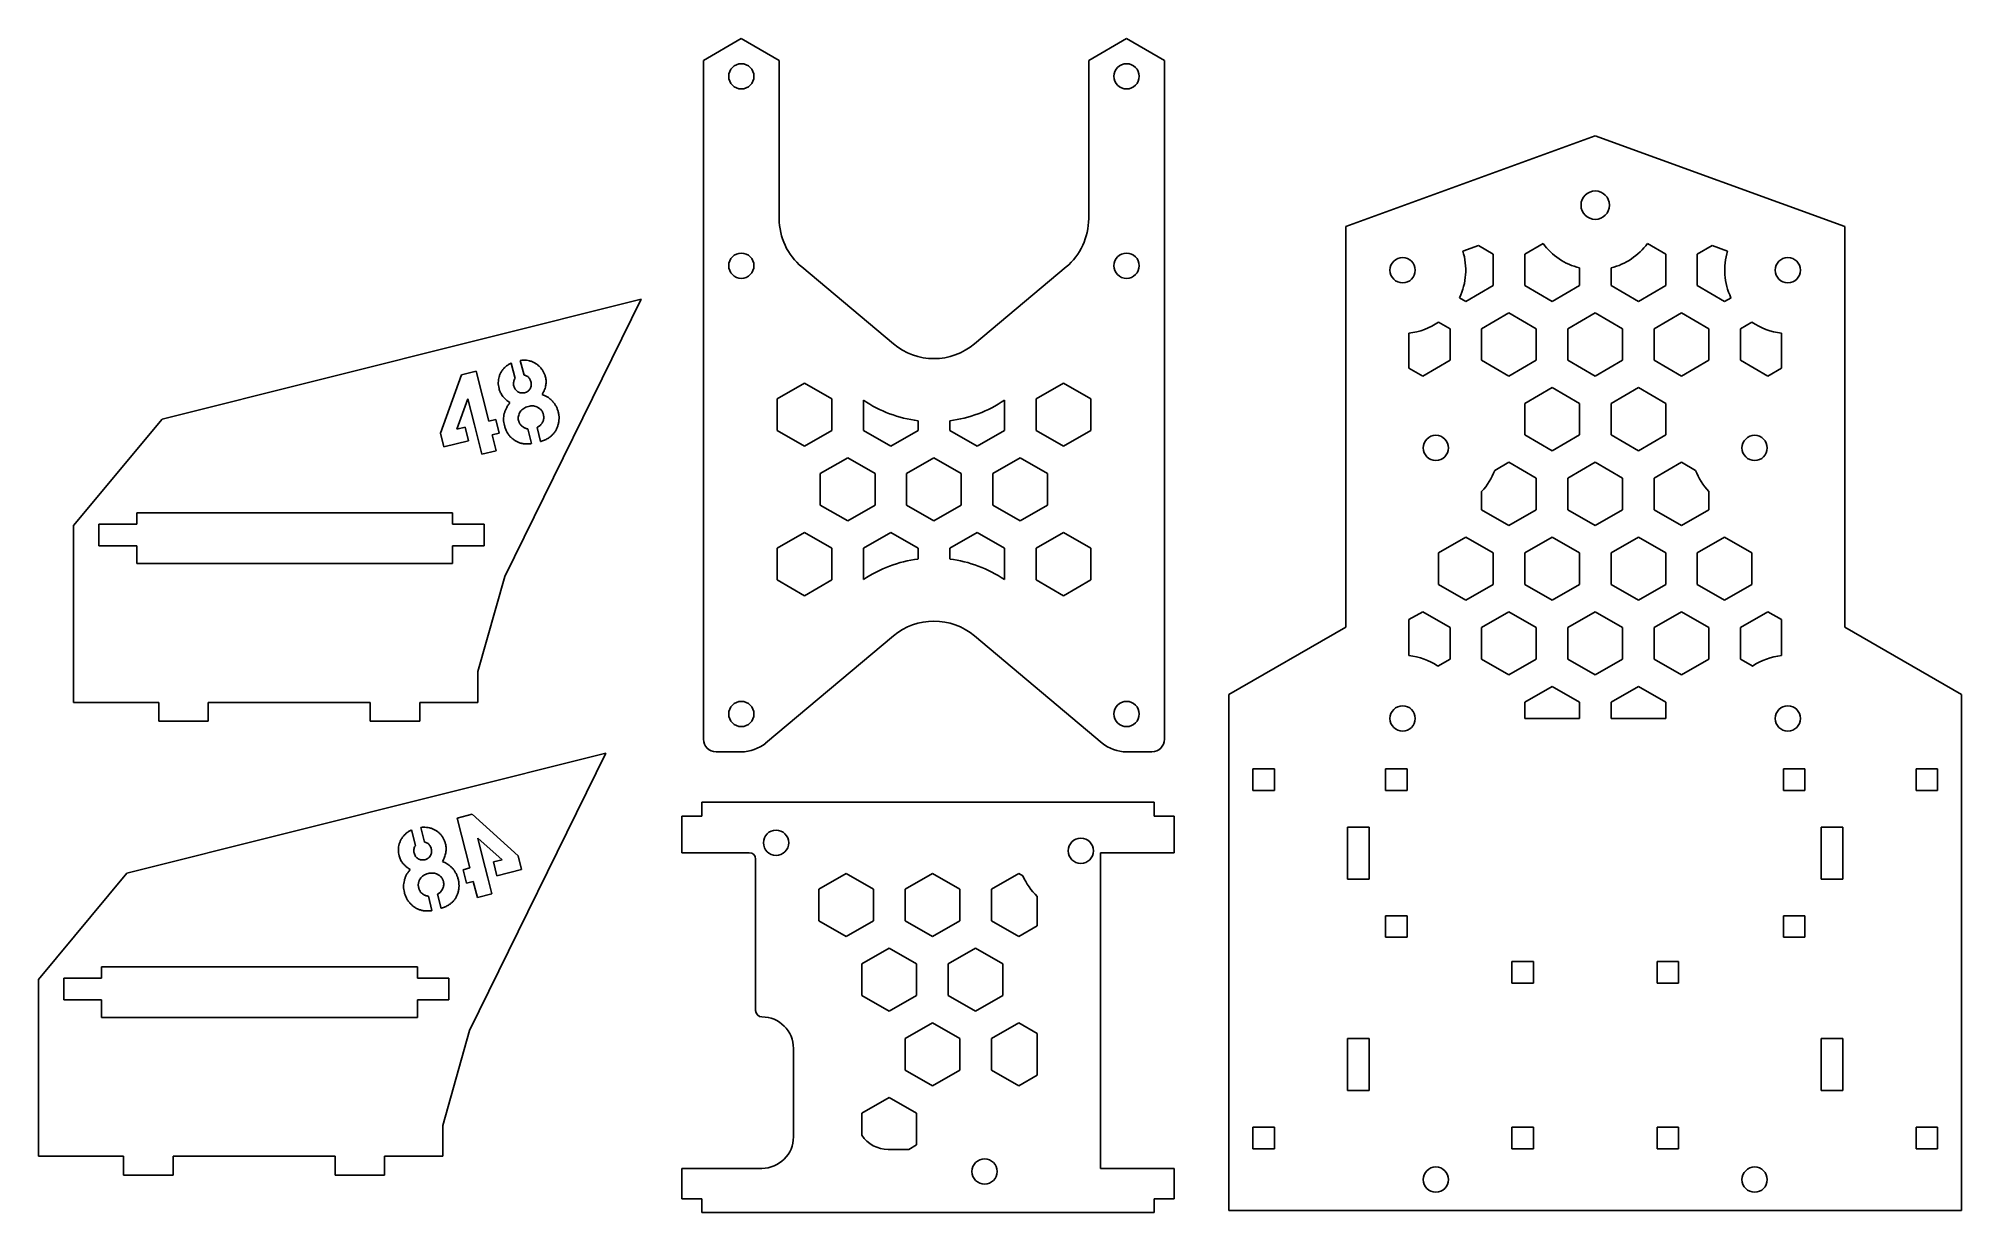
# Model space of a CAD drawing. Header units: millimetres. Extents: x 86 to 390, y 81 to 267.
import ezdxf

# ---------------------------------------------------------------- set-up
doc = ezdxf.new("R2010")
doc.units = ezdxf.units.MM

msp = doc.modelspace()

# ---------------------------------------------------------------- linework, layer by layer
at = {"color": 7, "linetype": 'Continuous', "lineweight": 25}
for p, q in [((196.93, 266.85), (190.93, 263.38)), ((202.93, 263.38), (196.93, 266.85)), ((257.93, 266.85), (251.93, 263.38)), ((263.93, 263.38), (257.93, 266.85)), ((190.93, 155.85), (190.93, 263.38)), ((202.93, 238.31), (202.93, 263.38)), ((251.93, 238.31), (251.93, 263.38)), ((263.93, 263.38), (263.93, 155.85)), ((332.14, 251.44), (292.64, 237.06)), ((371.64, 237.06), (332.14, 251.44)), ((292.64, 173.62), (292.64, 237.06)), ((371.64, 173.62), (371.64, 237.06)), ((313.64, 234.06), (311.17, 233.16)), ((315.98, 232.7), (313.64, 234.06)), ((315.98, 227.7), (315.98, 232.7)), ((323.88, 234.37), (320.98, 232.7)), ((320.98, 232.7), (320.98, 227.7)), ((343.3, 232.7), (340.41, 234.37)), ((343.3, 227.7), (343.3, 232.7)), ((350.65, 234.06), (348.3, 232.7)), ((348.3, 232.7), (348.3, 227.7)), ((353.11, 233.16), (350.65, 234.06)), ((206.5, 230.65), (221, 218.48)), ((248.36, 230.65), (233.86, 218.48)), ((329.64, 227.7), (329.64, 230.49)), ((334.64, 230.49), (334.64, 227.7)), ((105.21, 206.55), (181.06, 225.54)), ((181.06, 225.54), (159.48, 181.64)), ((310.65, 225.78), (311.65, 225.2)), ((311.65, 225.2), (315.98, 227.7)), ((320.98, 227.7), (325.31, 225.2)), ((325.31, 225.2), (329.64, 227.7)), ((334.64, 227.7), (338.97, 225.2)), ((338.97, 225.2), (343.3, 227.7)), ((348.3, 227.7), (352.63, 225.2)), ((352.63, 225.2), (353.64, 225.78)), ((318.48, 223.37), (314.15, 220.87)), ((322.81, 220.87), (318.48, 223.37)), ((332.14, 223.37), (327.81, 220.87)), ((336.47, 220.87), (332.14, 223.37)), ((345.8, 223.37), (341.47, 220.87)), ((350.13, 220.87), (345.8, 223.37)), ((302.64, 220.19), (302.64, 214.63)), ((309.15, 220.87), (307.34, 221.92)), ((309.15, 215.87), (309.15, 220.87)), ((314.15, 220.87), (314.15, 215.87)), ((322.81, 215.87), (322.81, 220.87)), ((327.81, 220.87), (327.81, 215.87)), ((336.47, 215.87), (336.47, 220.87)), ((341.47, 220.87), (341.47, 215.87)), ((350.13, 215.87), (350.13, 220.87)), ((356.94, 221.92), (355.13, 220.87)), ((355.13, 220.87), (355.13, 215.87)), ((361.64, 214.63), (361.64, 220.19)), ((149.3, 204.32), (152.63, 213.55)), ((152.63, 213.55), (154.96, 214.14)), ((154.96, 214.14), (156.95, 206.23)), ((161.11, 212.97), (160.49, 215.43)), ((162.52, 213.52), (161.93, 215.85)), ((302.64, 214.63), (304.82, 213.37)), ((304.82, 213.37), (309.15, 215.87)), ((314.15, 215.87), (318.48, 213.37)), ((318.48, 213.37), (322.81, 215.87)), ((327.81, 215.87), (332.14, 213.37)), ((332.14, 213.37), (336.47, 215.87)), ((341.47, 215.87), (345.8, 213.37)), ((345.8, 213.37), (350.13, 215.87)), ((355.13, 215.87), (359.46, 213.37)), ((359.46, 213.37), (361.64, 214.63)), ((202.61, 209.76), (206.94, 212.26)), ((206.94, 212.26), (211.27, 209.76)), ((243.59, 209.76), (247.92, 212.26)), ((247.92, 212.26), (252.25, 209.76)), ((325.31, 211.54), (320.98, 209.04)), ((329.64, 209.04), (325.31, 211.54)), ((338.97, 211.54), (334.64, 209.04)), ((343.3, 209.04), (338.97, 211.54)), ((153.62, 209.78), (151.86, 204.96)), ((154.66, 205.66), (153.62, 209.78)), ((202.61, 204.76), (202.61, 209.76)), ((211.27, 209.76), (211.27, 204.76)), ((216.27, 204.76), (216.27, 209.54)), ((238.59, 209.54), (238.59, 204.76)), ((243.59, 204.76), (243.59, 209.76)), ((252.25, 209.76), (252.25, 204.76)), ((320.98, 209.04), (320.98, 204.04)), ((329.64, 204.04), (329.64, 209.04)), ((334.64, 209.04), (334.64, 204.04)), ((343.3, 204.04), (343.3, 209.04)), ((91.21, 189.69), (105.21, 206.55)), ((149.84, 202.15), (149.3, 204.32)), ((151.86, 204.96), (153.2, 205.3)), ((153.75, 203.13), (153.2, 205.3)), ((154.66, 205.66), (154.66, 205.66)), ((155.84, 200.98), (154.66, 205.66)), ((156.95, 206.23), (158.04, 206.51)), ((158.58, 204.35), (157.49, 204.07)), ((157.49, 204.07), (158.12, 201.55)), ((158.04, 206.51), (158.58, 204.35)), ((163.69, 202.67), (163.1, 205)), ((165.15, 203), (164.59, 205.24)), ((206.94, 202.26), (202.61, 204.76)), ((211.27, 204.76), (206.94, 202.26)), ((220.6, 202.26), (216.27, 204.76)), ((224.93, 204.76), (220.6, 202.26)), ((224.93, 206.3), (224.93, 204.76)), ((229.93, 204.76), (229.93, 206.3)), ((234.26, 202.26), (229.93, 204.76)), ((238.59, 204.76), (234.26, 202.26)), ((247.92, 202.26), (243.59, 204.76)), ((252.25, 204.76), (247.92, 202.26)), ((320.98, 204.04), (325.31, 201.54)), ((325.31, 201.54), (329.64, 204.04)), ((334.64, 204.04), (338.97, 201.54)), ((338.97, 201.54), (343.3, 204.04)), ((153.75, 203.13), (149.84, 202.15)), ((158.12, 201.55), (155.84, 200.98)), ((209.44, 197.92), (213.77, 200.42)), ((213.77, 200.42), (218.1, 197.92)), ((223.1, 197.92), (227.43, 200.42)), ((227.43, 200.42), (231.76, 197.92)), ((236.76, 197.92), (241.09, 200.42)), ((241.09, 200.42), (245.42, 197.92)), ((318.48, 199.71), (316.25, 198.42)), ((322.81, 197.21), (318.48, 199.71)), ((332.14, 199.71), (327.81, 197.21)), ((336.47, 197.21), (332.14, 199.71)), ((345.8, 199.71), (341.47, 197.21)), ((348.04, 198.42), (345.8, 199.71)), ((209.44, 192.92), (209.44, 197.92)), ((218.1, 197.92), (218.1, 192.92)), ((223.1, 192.92), (223.1, 197.92)), ((231.76, 197.92), (231.76, 192.92)), ((236.76, 192.92), (236.76, 197.92)), ((245.42, 197.92), (245.42, 192.92)), ((314.15, 195.1), (314.15, 192.21)), ((322.81, 192.21), (322.81, 197.21)), ((327.81, 197.21), (327.81, 192.21)), ((336.47, 192.21), (336.47, 197.21)), ((341.47, 197.21), (341.47, 192.21)), ((350.13, 192.21), (350.13, 195.1)), ((213.77, 190.42), (209.44, 192.92)), ((218.1, 192.92), (213.77, 190.42)), ((227.43, 190.42), (223.1, 192.92)), ((231.76, 192.92), (227.43, 190.42)), ((241.09, 190.42), (236.76, 192.92)), ((245.42, 192.92), (241.09, 190.42)), ((314.15, 192.21), (318.48, 189.71)), ((318.48, 189.71), (322.81, 192.21)), ((327.81, 192.21), (332.14, 189.71)), ((332.14, 189.71), (336.47, 192.21)), ((341.47, 192.21), (345.8, 189.71)), ((345.8, 189.71), (350.13, 192.21)), ((91.21, 161.69), (91.21, 189.69)), ((95.21, 189.89), (95.21, 186.49)), ((101.21, 189.89), (95.21, 189.89)), ((101.21, 191.69), (151.21, 191.69)), ((101.21, 189.89), (101.21, 191.69)), ((151.21, 189.89), (151.21, 191.69)), ((151.21, 189.89), (156.21, 189.89)), ((156.21, 189.89), (156.21, 186.49)), ((101.21, 186.49), (95.21, 186.49)), ((101.21, 183.69), (101.21, 186.49)), ((151.21, 183.69), (151.21, 186.49)), ((151.21, 186.49), (156.21, 186.49)), ((202.61, 186.09), (206.94, 188.59)), ((202.61, 181.09), (202.61, 186.09)), ((206.94, 188.59), (211.27, 186.09)), ((211.27, 186.09), (211.27, 181.09)), ((216.27, 186.09), (220.6, 188.59)), ((216.27, 181.15), (216.27, 186.09)), ((220.6, 188.59), (224.93, 186.09)), ((224.93, 186.09), (224.93, 184.4)), ((229.93, 186.09), (234.26, 188.59)), ((229.93, 184.4), (229.93, 186.09)), ((234.26, 188.59), (238.59, 186.09)), ((238.59, 186.09), (238.59, 181.15)), ((243.59, 186.09), (247.92, 188.59)), ((243.59, 181.09), (243.59, 186.09)), ((247.92, 188.59), (252.25, 186.09)), ((252.25, 186.09), (252.25, 181.09)), ((311.65, 187.88), (307.32, 185.38)), ((315.98, 185.38), (311.65, 187.88)), ((325.31, 187.88), (320.98, 185.38)), ((329.64, 185.38), (325.31, 187.88)), ((338.97, 187.88), (334.64, 185.38)), ((343.3, 185.38), (338.97, 187.88)), ((352.63, 187.88), (348.3, 185.38)), ((356.96, 185.38), (352.63, 187.88)), ((101.21, 183.69), (151.21, 183.69)), ((307.32, 185.38), (307.32, 180.38)), ((315.98, 180.38), (315.98, 185.38)), ((320.98, 185.38), (320.98, 180.38)), ((329.64, 180.38), (329.64, 185.38)), ((334.64, 185.38), (334.64, 180.38)), ((343.3, 180.38), (343.3, 185.38)), ((348.3, 185.38), (348.3, 180.38)), ((356.96, 180.38), (356.96, 185.38)), ((155.21, 166.59), (159.48, 181.64)), ((206.94, 178.59), (202.61, 181.09)), ((211.27, 181.09), (206.94, 178.59)), ((247.92, 178.59), (243.59, 181.09)), ((252.25, 181.09), (247.92, 178.59)), ((307.32, 180.38), (311.65, 177.88)), ((311.65, 177.88), (315.98, 180.38)), ((320.98, 180.38), (325.31, 177.88)), ((325.31, 177.88), (329.64, 180.38)), ((334.64, 180.38), (338.97, 177.88)), ((338.97, 177.88), (343.3, 180.38)), ((348.3, 180.38), (352.63, 177.88)), ((352.63, 177.88), (356.96, 180.38)), ((274.14, 162.94), (292.64, 173.62)), ((304.82, 176.05), (302.64, 174.79)), ((302.64, 174.79), (302.64, 169.09)), ((309.15, 173.55), (304.82, 176.05)), ((318.48, 176.05), (314.15, 173.55)), ((322.81, 173.55), (318.48, 176.05)), ((332.14, 176.05), (327.81, 173.55)), ((336.47, 173.55), (332.14, 176.05)), ((345.8, 176.05), (341.47, 173.55)), ((350.13, 173.55), (345.8, 176.05)), ((359.46, 176.05), (355.13, 173.55)), ((361.64, 174.79), (359.46, 176.05)), ((361.64, 169.09), (361.64, 174.79)), ((390.14, 162.94), (371.64, 173.62)), ((200.78, 155.25), (221, 172.21)), ((254.07, 155.25), (233.86, 172.21)), ((309.15, 168.55), (309.15, 173.55)), ((314.15, 173.55), (314.15, 168.55)), ((322.81, 168.55), (322.81, 173.55)), ((327.81, 173.55), (327.81, 168.55)), ((336.47, 168.55), (336.47, 173.55)), ((341.47, 173.55), (341.47, 168.55)), ((350.13, 168.55), (350.13, 173.55)), ((355.13, 173.55), (355.13, 168.55)), ((307.22, 167.44), (309.15, 168.55)), ((314.15, 168.55), (318.48, 166.05)), ((318.48, 166.05), (322.81, 168.55)), ((327.81, 168.55), (332.14, 166.05)), ((332.14, 166.05), (336.47, 168.55)), ((341.47, 168.55), (345.8, 166.05)), ((345.8, 166.05), (350.13, 168.55)), ((355.13, 168.55), (357.07, 167.44)), ((155.21, 161.69), (155.21, 166.59)), ((91.21, 161.69), (104.67, 161.69)), ((104.67, 158.69), (104.67, 161.69)), ((112.51, 161.69), (138.17, 161.69)), ((112.51, 161.69), (112.51, 158.69)), ((138.17, 161.69), (138.17, 158.69)), ((146.01, 161.69), (155.21, 161.69)), ((146.01, 158.69), (146.01, 161.69)), ((274.14, 162.94), (274.14, 81.2)), ((325.31, 164.22), (320.98, 161.72)), ((320.98, 161.72), (320.98, 159.14)), ((329.64, 161.72), (325.31, 164.22)), ((329.64, 159.14), (329.64, 161.72)), ((338.97, 164.22), (334.64, 161.72)), ((334.64, 161.72), (334.64, 159.14)), ((343.3, 161.72), (338.97, 164.22)), ((343.3, 159.14), (343.3, 161.72)), ((390.14, 81.2), (390.14, 162.94)), ((104.67, 158.69), (112.51, 158.69)), ((138.17, 158.69), (146.01, 158.69)), ((329.64, 159.14), (320.98, 159.14)), ((343.3, 159.14), (334.64, 159.14)), ((175.48, 153.64), (99.64, 134.65)), ((175.48, 153.64), (153.9, 109.74)), ((196.93, 153.85), (192.93, 153.85)), ((261.93, 153.85), (257.93, 153.85)), ((281.34, 151.14), (277.94, 151.14)), ((277.94, 151.14), (277.94, 147.74)), ((281.34, 147.74), (281.34, 151.14)), ((302.34, 151.14), (298.94, 151.14)), ((298.94, 151.14), (298.94, 147.74)), ((302.34, 147.74), (302.34, 151.14)), ((365.34, 151.14), (361.94, 151.14)), ((361.94, 151.14), (361.94, 147.74)), ((365.34, 147.74), (365.34, 151.14)), ((386.34, 151.14), (382.94, 151.14)), ((382.94, 151.14), (382.94, 147.74)), ((386.34, 147.74), (386.34, 151.14)), ((277.94, 147.74), (281.34, 147.74)), ((298.94, 147.74), (302.34, 147.74)), ((361.94, 147.74), (365.34, 147.74)), ((382.94, 147.74), (386.34, 147.74)), ((154.3, 143.96), (151.96, 143.37)), ((151.96, 143.37), (153.95, 135.47)), ((161.6, 137.39), (154.3, 143.96)), ((187.49, 137.88), (187.49, 143.68)), ((187.49, 143.68), (190.69, 143.68)), ((190.69, 143.68), (190.69, 145.88)), ((262.29, 145.88), (190.69, 145.88)), ((262.29, 143.68), (262.29, 145.88)), ((265.49, 143.68), (262.29, 143.68)), ((265.49, 143.68), (265.49, 137.88)), ((145.35, 139.04), (144.73, 141.49)), ((146.18, 141.89), (146.77, 139.56)), ((155.2, 140.16), (159.04, 136.75)), ((155.96, 137.15), (155.2, 140.16)), ((296.34, 141.94), (292.94, 141.94)), ((292.94, 133.7), (292.94, 141.94)), ((296.34, 133.7), (296.34, 141.94)), ((367.94, 141.94), (371.34, 141.94)), ((367.94, 133.7), (367.94, 141.94)), ((371.34, 133.7), (371.34, 141.94)), ((156.78, 133.88), (155.96, 137.15)), ((162.14, 135.22), (161.6, 137.39)), ((187.49, 137.88), (198.19, 137.88)), ((265.49, 137.88), (253.79, 137.88)), ((253.79, 137.88), (253.79, 87.88)), ((99.64, 134.65), (85.64, 117.79)), ((153.95, 135.47), (152.86, 135.19)), ((152.86, 135.19), (153.4, 133.03)), ((159.04, 136.75), (157.69, 136.41)), ((157.69, 136.41), (158.23, 134.24)), ((158.23, 134.24), (162.14, 135.22)), ((199.19, 136.88), (199.19, 112.88)), ((213.52, 134.59), (209.19, 132.09)), ((217.85, 132.09), (213.52, 134.59)), ((227.18, 134.59), (222.85, 132.09)), ((231.52, 132.09), (227.18, 134.59)), ((240.85, 134.59), (236.52, 132.09)), ((241.52, 134.2), (240.85, 134.59)), ((147.94, 128.71), (147.37, 131)), ((148.84, 131.32), (149.4, 129.05)), ((153.4, 133.03), (154.49, 133.31)), ((154.49, 133.31), (155.13, 130.79)), ((155.13, 130.79), (157.41, 131.36)), ((157.41, 131.36), (156.78, 133.88)), ((156.78, 133.88), (156.78, 133.88)), ((209.19, 132.09), (209.19, 127.09)), ((217.85, 127.09), (217.85, 132.09)), ((222.85, 132.09), (222.85, 127.09)), ((231.52, 127.09), (231.52, 132.09)), ((236.52, 132.09), (236.52, 127.09)), ((243.79, 126.29), (243.79, 130.94)), ((296.34, 133.7), (292.94, 133.7)), ((367.94, 133.7), (371.34, 133.7)), ((302.34, 127.9), (298.94, 127.9)), ((298.94, 127.9), (298.94, 124.5)), ((302.34, 124.5), (302.34, 127.9)), ((365.34, 127.9), (361.94, 127.9)), ((361.94, 127.9), (361.94, 124.5)), ((365.34, 124.5), (365.34, 127.9)), ((209.19, 127.09), (213.52, 124.59)), ((213.52, 124.59), (217.85, 127.09)), ((222.85, 127.09), (227.18, 124.59)), ((227.18, 124.59), (231.52, 127.09)), ((236.52, 127.09), (240.85, 124.59)), ((240.85, 124.59), (243.79, 126.29)), ((220.35, 122.76), (216.02, 120.26)), ((224.68, 120.26), (220.35, 122.76)), ((234.02, 122.76), (229.68, 120.26)), ((238.35, 120.26), (234.02, 122.76)), ((298.94, 124.5), (302.34, 124.5)), ((361.94, 124.5), (365.34, 124.5)), ((145.64, 119.79), (95.64, 119.79)), ((95.64, 119.79), (95.64, 117.99)), ((145.64, 119.79), (145.64, 117.99)), ((216.02, 120.26), (216.02, 115.26)), ((224.68, 115.26), (224.68, 120.26)), ((229.68, 120.26), (229.68, 115.26)), ((238.35, 115.26), (238.35, 120.26)), ((318.94, 120.64), (318.94, 117.24)), ((322.34, 120.64), (318.94, 120.64)), ((322.34, 117.24), (322.34, 120.64)), ((345.34, 120.64), (341.94, 120.64)), ((341.94, 120.64), (341.94, 117.24)), ((345.34, 117.24), (345.34, 120.64)), ((85.64, 89.79), (85.64, 117.79)), ((89.64, 117.99), (95.64, 117.99)), ((89.64, 114.59), (89.64, 117.99)), ((150.64, 117.99), (145.64, 117.99)), ((150.64, 114.59), (150.64, 117.99)), ((318.94, 117.24), (322.34, 117.24)), ((341.94, 117.24), (345.34, 117.24)), ((89.64, 114.59), (95.64, 114.59)), ((95.64, 114.59), (95.64, 111.79)), ((145.64, 114.59), (145.64, 111.79)), ((150.64, 114.59), (145.64, 114.59)), ((216.02, 115.26), (220.35, 112.76)), ((220.35, 112.76), (224.68, 115.26)), ((229.68, 115.26), (234.02, 112.76)), ((234.02, 112.76), (238.35, 115.26)), ((145.64, 111.79), (95.64, 111.79)), ((149.64, 94.69), (153.9, 109.74)), ((227.18, 110.93), (222.85, 108.43)), ((231.52, 108.43), (227.18, 110.93)), ((240.85, 110.93), (236.52, 108.43)), ((243.79, 109.22), (240.85, 110.93)), ((205.19, 92.88), (205.19, 106.88)), ((222.85, 108.43), (222.85, 103.43)), ((231.52, 103.43), (231.52, 108.43)), ((236.52, 108.43), (236.52, 103.43)), ((243.79, 102.63), (243.79, 109.22)), ((296.34, 108.44), (292.94, 108.44)), ((292.94, 108.44), (292.94, 100.2)), ((296.34, 108.44), (296.34, 100.2)), ((367.94, 108.44), (367.94, 100.2)), ((367.94, 108.44), (371.34, 108.44)), ((371.34, 108.44), (371.34, 100.2)), ((222.85, 103.43), (227.18, 100.93)), ((227.18, 100.93), (231.52, 103.43)), ((236.52, 103.43), (240.85, 100.93)), ((240.85, 100.93), (243.79, 102.63)), ((220.35, 99.1), (216.02, 96.6)), ((224.68, 96.6), (220.35, 99.1)), ((296.34, 100.2), (292.94, 100.2)), ((367.94, 100.2), (371.34, 100.2)), ((149.64, 89.79), (149.64, 94.69)), ((216.02, 96.6), (216.02, 93.12)), ((224.68, 91.6), (224.68, 96.6)), ((223.45, 90.88), (224.68, 91.6)), ((281.34, 94.4), (277.94, 94.4)), ((277.94, 94.4), (277.94, 91)), ((281.34, 91), (281.34, 94.4)), ((318.94, 94.4), (318.94, 91)), ((322.34, 94.4), (318.94, 94.4)), ((322.34, 91), (322.34, 94.4)), ((345.34, 94.4), (341.94, 94.4)), ((341.94, 94.4), (341.94, 91)), ((345.34, 91), (345.34, 94.4)), ((386.34, 94.4), (382.94, 94.4)), ((382.94, 94.4), (382.94, 91)), ((386.34, 91), (386.34, 94.4)), ((85.64, 89.79), (99.1, 89.79)), ((99.1, 86.79), (99.1, 89.79)), ((106.94, 89.79), (132.6, 89.79)), ((106.94, 89.79), (106.94, 86.79)), ((132.6, 89.79), (132.6, 86.79)), ((140.44, 89.79), (149.64, 89.79)), ((140.44, 86.79), (140.44, 89.79)), ((220.19, 90.88), (223.45, 90.88)), ((277.94, 91), (281.34, 91)), ((318.94, 91), (322.34, 91)), ((341.94, 91), (345.34, 91)), ((382.94, 91), (386.34, 91)), ((99.1, 86.79), (106.94, 86.79)), ((132.6, 86.79), (140.44, 86.79)), ((187.49, 87.88), (200.19, 87.88)), ((187.49, 83.08), (187.49, 87.88)), ((265.49, 87.88), (253.79, 87.88)), ((265.49, 87.88), (265.49, 83.08)), ((187.49, 83.08), (190.69, 83.08)), ((190.69, 80.88), (190.69, 83.08)), ((265.49, 83.08), (262.29, 83.08)), ((262.29, 80.88), (262.29, 83.08)), ((262.29, 80.88), (190.69, 80.88)), ((274.14, 81.2), (390.14, 81.2))]:
    msp.add_line(p, q, dxfattribs=at)
for centre, radius in [((196.93, 260.85), 2), ((257.93, 260.85), 2), ((332.14, 240.44), 2.25), ((196.93, 230.85), 2), ((257.93, 230.85), 2), ((301.64, 230.14), 2), ((362.64, 230.14), 2), ((306.9, 201.99), 2), ((357.38, 201.99), 2), ((196.93, 159.85), 2), ((257.93, 159.85), 2), ((301.64, 159.14), 2), ((362.64, 159.14), 2), ((202.43, 139.45), 2), ((250.69, 138.18), 2), ((235.45, 87.38), 2), ((306.9, 86.1), 2), ((357.38, 86.1), 2)]:
    msp.add_circle(centre, radius, dxfattribs=at)
for centre, radius, start, end in [((212.93, 238.31), 10, 180, 230), ((241.93, 238.31), 10, 310, 0), ((301.64, 230.14), 10, 334.2068, 17.6149), ((332.14, 240.44), 10.25, 216.2506, 255.883), ((332.14, 240.44), 10.25, 284.117, 323.7494), ((362.64, 230.14), 10, 162.3851, 205.7932), ((301.64, 230.14), 10, 275.7392, 304.7452), ((362.64, 230.14), 10, 235.2548, 264.2608), ((227.43, 226.14), 10, 230, 310), ((227.43, 226.14), 20, 236.0815, 262.8192), ((227.43, 226.14), 20, 277.1808, 303.9185), ((306.9, 201.99), 10, 316.4657, 339.124), ((357.38, 201.99), 10, 200.876, 223.5343), ((227.43, 164.55), 20, 97.1808, 123.9185), ((227.43, 164.55), 20, 56.0815, 82.8192), ((227.43, 164.55), 10, 50, 130), ((301.64, 159.14), 10, 56.1094, 84.2608), ((362.64, 159.14), 10, 95.7392, 123.8906), ((192.93, 155.85), 2, 180, 270), ((261.93, 155.85), 2, 270, 0), ((196.93, 159.85), 6, 270, 310), ((257.93, 159.85), 6, 230, 270), ((198.19, 136.88), 1, 0, 90), ((250.69, 138.18), 10, 203.4791, 226.4012), ((200.19, 112.88), 1, 180, 270), ((200.19, 106.88), 5, 0, 90), ((200.19, 92.88), 5, 270, 0), ((220.19, 95.88), 5, 213.4908, 270)]:
    msp.add_arc(centre, radius, start, end, dxfattribs=at)
for points, knots in [([(158.56, 211.41), (158.52, 211.56), (158.46, 211.88), (158.44, 212.35), (158.47, 212.82), (158.57, 213.27), (158.73, 213.71), (158.95, 214.12), (159.23, 214.49), (159.57, 214.83), (159.96, 215.13), (160.28, 215.32), (160.46, 215.41), (160.49, 215.43)], [0, 0, 0, 0, 0.0833465, 0.16449, 0.244459, 0.3248123, 0.4050604, 0.484254, 0.5640752, 0.6458596, 0.7301608, 0.8161895, 0.8362883, 0.8362883, 0.8362883, 0.8362883]), ([(161.93, 215.85), (162.1, 215.88), (162.43, 215.9), (162.92, 215.88), (163.4, 215.79), (163.85, 215.64), (164.27, 215.44), (164.66, 215.17), (165.01, 214.85), (165.32, 214.49), (165.58, 214.1), (165.78, 213.67), (165.87, 213.37), (165.91, 213.22)], [0.0958578, 0.0958578, 0.0958578, 0.0958578, 0.1815721, 0.2668385, 0.349854, 0.4316308, 0.5117443, 0.5919947, 0.6743634, 0.7565575, 0.8374146, 0.9179408, 1, 1, 1, 1]), ([(163.61, 212.49), (163.58, 212.58), (163.53, 212.76), (163.39, 213.01), (163.21, 213.21), (162.99, 213.36), (162.75, 213.47), (162.59, 213.5), (162.52, 213.52)], [0, 0, 0, 0, 0.1313505, 0.2531519, 0.371563, 0.4922002, 0.6129339, 0.7132801, 0.7132801, 0.7132801, 0.7132801]), ([(165.91, 213.22), (165.94, 213.11), (165.99, 212.89), (166.02, 212.57), (166.01, 212.25), (165.98, 211.93), (165.9, 211.59), (165.78, 211.23), (165.61, 210.84), (165.47, 210.58), (165.39, 210.44)], [0, 0, 0, 0, 0.115387, 0.227328, 0.336936, 0.446355, 0.562486, 0.691977, 0.838433, 1, 1, 1, 1]), ([(160.3, 209.16), (160.19, 209.24), (159.97, 209.37), (159.68, 209.61), (159.4, 209.87), (159.17, 210.14), (158.97, 210.43), (158.8, 210.74), (158.65, 211.06), (158.59, 211.29), (158.56, 211.41)], [0, 0, 0, 0, 0.135963, 0.266333, 0.392213, 0.515302, 0.636784, 0.756244, 0.877766, 1, 1, 1, 1]), ([(161.11, 212.97), (161.08, 212.94), (161.01, 212.82), (160.91, 212.62), (160.85, 212.35), (160.84, 212.07), (160.88, 211.89), (160.9, 211.79)], [0.4305761, 0.4305761, 0.4305761, 0.4305761, 0.4954309, 0.6185517, 0.7404575, 0.865256, 1, 1, 1, 1]), ([(160.9, 211.79), (160.93, 211.7), (160.99, 211.51), (161.13, 211.27), (161.31, 211.06), (161.54, 210.89), (161.79, 210.76), (162.06, 210.7), (162.34, 210.68), (162.52, 210.72), (162.61, 210.74)], [0, 0, 0, 0, 0.131154, 0.255876, 0.378257, 0.504828, 0.629834, 0.750532, 0.872236, 1, 1, 1, 1]), ([(162.61, 210.74), (162.71, 210.77), (162.89, 210.82), (163.13, 210.96), (163.33, 211.15), (163.49, 211.37), (163.61, 211.62), (163.67, 211.9), (163.67, 212.19), (163.63, 212.39), (163.61, 212.49)], [0, 0, 0, 0, 0.129714, 0.2509, 0.369758, 0.490802, 0.613347, 0.736678, 0.862909, 1, 1, 1, 1]), ([(165.39, 210.44), (165.55, 210.38), (165.86, 210.27), (166.29, 210.03), (166.68, 209.74), (167.03, 209.4), (167.34, 209.02), (167.6, 208.61), (167.8, 208.17), (167.89, 207.85), (167.94, 207.69)], [0, 0, 0, 0, 0.128128, 0.253006, 0.3767, 0.50134, 0.626165, 0.749419, 0.8731, 1, 1, 1, 1]), ([(159.42, 205.55), (159.38, 205.71), (159.31, 206.02), (159.28, 206.5), (159.3, 206.97), (159.39, 207.43), (159.53, 207.88), (159.73, 208.32), (159.98, 208.75), (160.2, 209.03), (160.3, 209.16)], [0, 0, 0, 0, 0.126002, 0.248616, 0.368448, 0.488026, 0.609285, 0.734081, 0.863215, 1, 1, 1, 1]), ([(163.21, 208.57), (163.08, 208.53), (162.82, 208.46), (162.46, 208.26), (162.16, 208.01), (161.92, 207.71), (161.73, 207.38), (161.62, 207.04), (161.58, 206.68), (161.63, 206.45), (161.65, 206.34)], [0, 0, 0, 0, 0.138243, 0.268811, 0.396045, 0.525646, 0.650988, 0.767993, 0.882772, 1, 1, 1, 1]), ([(165.59, 207.27), (165.57, 207.33), (165.53, 207.45), (165.47, 207.63), (165.38, 207.79), (165.28, 207.94), (165.16, 208.07), (165.03, 208.2), (164.88, 208.31), (164.66, 208.44), (164.37, 208.57), (164, 208.65), (163.61, 208.65), (163.35, 208.6), (163.21, 208.57)], [0, 0, 0, 0, 0.063333, 0.124881, 0.185104, 0.244373, 0.30341, 0.362906, 0.424148, 0.487196, 0.612677, 0.73659, 0.864468, 1, 1, 1, 1]), ([(164.59, 205.24), (164.62, 205.26), (164.7, 205.3), (164.84, 205.37), (164.99, 205.49), (165.14, 205.61), (165.26, 205.75), (165.37, 205.89), (165.47, 206.05), (165.54, 206.21), (165.6, 206.38), (165.63, 206.55), (165.65, 206.72), (165.65, 206.9), (165.63, 207.08), (165.6, 207.21), (165.59, 207.27)], [0.1844656, 0.1844656, 0.1844656, 0.1844656, 0.2134338, 0.2783223, 0.3416834, 0.4031803, 0.4639866, 0.5248105, 0.5849125, 0.643338, 0.7011468, 0.7588082, 0.8163956, 0.8753652, 0.9363929, 1, 1, 1, 1]), ([(167.94, 207.69), (167.98, 207.52), (168.05, 207.17), (168.08, 206.64), (168.03, 206.11), (167.91, 205.59), (167.74, 205.1), (167.49, 204.65), (167.19, 204.23), (166.88, 203.93), (166.62, 203.71), (166.39, 203.56), (166.15, 203.41), (165.88, 203.28), (165.61, 203.16), (165.36, 203.07), (165.21, 203.02), (165.15, 203)], [0, 0, 0, 0, 0.0816084, 0.1612295, 0.2410402, 0.321753, 0.4014862, 0.4790191, 0.5557504, 0.6332583, 0.6730422, 0.7141501, 0.7569099, 0.8014427, 0.8479201, 0.8961651, 0.9213727, 0.9213727, 0.9213727, 0.9213727]), ([(163.69, 202.67), (163.66, 202.67), (163.53, 202.65), (163.3, 202.63), (163, 202.62), (162.71, 202.63), (162.44, 202.65), (162.1, 202.71), (161.7, 202.83), (161.25, 203.04), (160.82, 203.33), (160.43, 203.67), (160.09, 204.07), (159.8, 204.52), (159.57, 205.02), (159.47, 205.37), (159.42, 205.55)], [0.1472738, 0.1472738, 0.1472738, 0.1472738, 0.1590382, 0.2068287, 0.2517951, 0.2948466, 0.3353962, 0.3740935, 0.4488027, 0.5229125, 0.5982269, 0.6759376, 0.7550862, 0.8347427, 0.9156861, 1, 1, 1, 1]), ([(161.65, 206.34), (161.67, 206.27), (161.7, 206.16), (161.77, 205.99), (161.86, 205.83), (161.96, 205.68), (162.07, 205.55), (162.2, 205.42), (162.35, 205.31), (162.51, 205.21), (162.68, 205.13), (162.86, 205.06), (163, 205.02), (163.08, 205.01), (163.1, 205)], [0, 0, 0, 0, 0.0616117, 0.1212705, 0.1797157, 0.2371872, 0.295043, 0.3538956, 0.413815, 0.4754716, 0.5376204, 0.599758, 0.6625276, 0.6827507, 0.6827507, 0.6827507, 0.6827507]), ([(144.73, 141.49), (144.67, 141.46), (144.46, 141.36), (144.12, 141.16), (143.75, 140.86), (143.42, 140.51), (143.14, 140.13), (142.92, 139.72), (142.77, 139.27), (142.66, 138.8), (142.62, 138.33), (142.64, 137.86), (142.71, 137.55), (142.74, 137.4)], [0.146045, 0.146045, 0.146045, 0.146045, 0.1814669, 0.2665562, 0.3496649, 0.4310295, 0.5115726, 0.5918987, 0.6743904, 0.7567325, 0.8373891, 0.9182749, 1, 1, 1, 1]), ([(150.08, 139.28), (150.04, 139.43), (149.95, 139.74), (149.74, 140.17), (149.5, 140.57), (149.19, 140.92), (148.84, 141.23), (148.45, 141.48), (148.03, 141.68), (147.57, 141.82), (147.09, 141.91), (146.62, 141.92), (146.32, 141.9), (146.18, 141.89)], [0, 0, 0, 0, 0.0834919, 0.1643684, 0.2442795, 0.32467, 0.4049795, 0.4840249, 0.5639228, 0.6459009, 0.7303241, 0.8162001, 0.8866204, 0.8866204, 0.8866204, 0.8866204]), ([(142.74, 137.4), (142.77, 137.29), (142.83, 137.08), (142.96, 136.78), (143.11, 136.5), (143.3, 136.23), (143.53, 135.97), (143.8, 135.71), (144.13, 135.45), (144.38, 135.29), (144.51, 135.2)], [0, 0, 0, 0, 0.115419, 0.227005, 0.337664, 0.446657, 0.562242, 0.692523, 0.837982, 1, 1, 1, 1]), ([(145.12, 137.84), (145.1, 137.94), (145.06, 138.13), (145.07, 138.41), (145.13, 138.67), (145.24, 138.88), (145.32, 138.99), (145.35, 139.04)], [0, 0, 0, 0, 0.1303516, 0.2532582, 0.3716217, 0.492195, 0.5629152, 0.5629152, 0.5629152, 0.5629152]), ([(146.82, 136.77), (146.73, 136.75), (146.54, 136.72), (146.26, 136.73), (145.99, 136.79), (145.75, 136.91), (145.53, 137.08), (145.34, 137.3), (145.2, 137.55), (145.15, 137.75), (145.12, 137.84)], [0, 0, 0, 0, 0.129927, 0.251594, 0.36982, 0.491163, 0.614783, 0.736157, 0.863652, 1, 1, 1, 1]), ([(146.77, 139.56), (146.84, 139.55), (146.99, 139.5), (147.22, 139.4), (147.44, 139.23), (147.61, 139.03), (147.75, 138.79), (147.81, 138.61), (147.83, 138.51)], [0.2728047, 0.2728047, 0.2728047, 0.2728047, 0.3729942, 0.4956812, 0.6189333, 0.7397068, 0.8656537, 1, 1, 1, 1]), ([(147.83, 138.51), (147.85, 138.42), (147.89, 138.23), (147.88, 137.94), (147.82, 137.67), (147.7, 137.41), (147.54, 137.19), (147.33, 137), (147.09, 136.86), (146.92, 136.8), (146.82, 136.77)], [0, 0, 0, 0, 0.131225, 0.256205, 0.3785, 0.504987, 0.629456, 0.750819, 0.872523, 1, 1, 1, 1]), ([(149.6, 136.48), (149.67, 136.59), (149.79, 136.82), (149.94, 137.17), (150.06, 137.52), (150.14, 137.87), (150.19, 138.22), (150.19, 138.58), (150.16, 138.93), (150.11, 139.16), (150.08, 139.28)], [0, 0, 0, 0, 0.136513, 0.266553, 0.393369, 0.515824, 0.637041, 0.75648, 0.877241, 1, 1, 1, 1]), ([(144.51, 135.2), (144.4, 135.07), (144.18, 134.82), (143.92, 134.41), (143.71, 133.97), (143.56, 133.5), (143.47, 133.03), (143.43, 132.54), (143.47, 132.06), (143.53, 131.74), (143.57, 131.57)], [0, 0, 0, 0, 0.128484, 0.253216, 0.377218, 0.501726, 0.626293, 0.74893, 0.873515, 1, 1, 1, 1]), ([(145.84, 132.31), (145.83, 132.37), (145.8, 132.5), (145.78, 132.68), (145.78, 132.87), (145.8, 133.05), (145.84, 133.22), (145.9, 133.39), (145.97, 133.56), (146.1, 133.78), (146.3, 134.03), (146.59, 134.27), (146.93, 134.47), (147.19, 134.54), (147.32, 134.58)], [0, 0, 0, 0, 0.063497, 0.125168, 0.184876, 0.244037, 0.303418, 0.36299, 0.423958, 0.487276, 0.612965, 0.737113, 0.864374, 1, 1, 1, 1]), ([(147.32, 134.58), (147.46, 134.61), (147.72, 134.66), (148.13, 134.66), (148.51, 134.58), (148.81, 134.46), (149.03, 134.33), (149.19, 134.22), (149.32, 134.1), (149.44, 133.97), (149.54, 133.83), (149.63, 133.68), (149.7, 133.52), (149.73, 133.41), (149.75, 133.35)], [0, 0, 0, 0, 0.138088, 0.268415, 0.396208, 0.525177, 0.58921, 0.650789, 0.71035, 0.768096, 0.825277, 0.882531, 0.940161, 1, 1, 1, 1]), ([(152.09, 133.71), (152.05, 133.87), (151.96, 134.18), (151.76, 134.61), (151.52, 135.01), (151.23, 135.38), (150.89, 135.71), (150.51, 136.01), (150.08, 136.27), (149.76, 136.41), (149.6, 136.48)], [0, 0, 0, 0, 0.126088, 0.248586, 0.368399, 0.488294, 0.609239, 0.734499, 0.863449, 1, 1, 1, 1]), ([(143.57, 131.57), (143.62, 131.4), (143.72, 131.06), (143.95, 130.58), (144.24, 130.14), (144.53, 129.8), (144.78, 129.56), (144.98, 129.39), (145.19, 129.24), (145.41, 129.11), (145.63, 128.99), (145.87, 128.89), (146.11, 128.81), (146.36, 128.74), (146.62, 128.69), (146.89, 128.66), (147.17, 128.65), (147.46, 128.66), (147.72, 128.68), (147.88, 128.7), (147.94, 128.71)], [0, 0, 0, 0, 0.0815257, 0.1612848, 0.2410299, 0.3220278, 0.36243, 0.4021576, 0.4411434, 0.4795985, 0.5179196, 0.5561279, 0.5948146, 0.6335706, 0.6732325, 0.7144016, 0.7568969, 0.8012932, 0.847734, 0.8758217, 0.8758217, 0.8758217, 0.8758217]), ([(147.37, 131), (147.31, 131.01), (147.2, 131.03), (147.02, 131.06), (146.85, 131.13), (146.68, 131.2), (146.53, 131.3), (146.38, 131.4), (146.26, 131.52), (146.14, 131.65), (146.05, 131.8), (145.96, 131.96), (145.89, 132.13), (145.86, 132.25), (145.84, 132.31)], [0.2868569, 0.2868569, 0.2868569, 0.2868569, 0.3417142, 0.4030453, 0.4646076, 0.5249347, 0.5850555, 0.6435418, 0.7013688, 0.7587705, 0.8164991, 0.8756854, 0.9365574, 1, 1, 1, 1]), ([(149.75, 133.35), (149.77, 133.23), (149.82, 132.99), (149.8, 132.62), (149.7, 132.27), (149.56, 132), (149.42, 131.8), (149.29, 131.65), (149.15, 131.52), (149, 131.41), (148.89, 131.35), (148.84, 131.32)], [0, 0, 0, 0, 0.121294, 0.2371801, 0.3537343, 0.4751312, 0.5377579, 0.5997168, 0.6621717, 0.7252891, 0.7859029, 0.7859029, 0.7859029, 0.7859029]), ([(149.4, 129.05), (149.42, 129.06), (149.54, 129.1), (149.76, 129.18), (150.05, 129.3), (150.32, 129.43), (150.57, 129.58), (150.8, 129.73), (151.07, 129.94), (151.37, 130.23), (151.66, 130.64), (151.9, 131.08), (152.08, 131.57), (152.2, 132.09), (152.24, 132.62), (152.21, 133.17), (152.13, 133.53), (152.09, 133.71)], [0.1022693, 0.1022693, 0.1022693, 0.1022693, 0.1086969, 0.1590475, 0.2066367, 0.2519274, 0.2945677, 0.3352191, 0.3739853, 0.4485532, 0.5228681, 0.5978238, 0.6757561, 0.7549146, 0.8347141, 0.915552, 1, 1, 1, 1])]:
    msp.add_open_spline(points, degree=3, knots=knots, dxfattribs=at)

doc.saveas('drawing.dxf')
